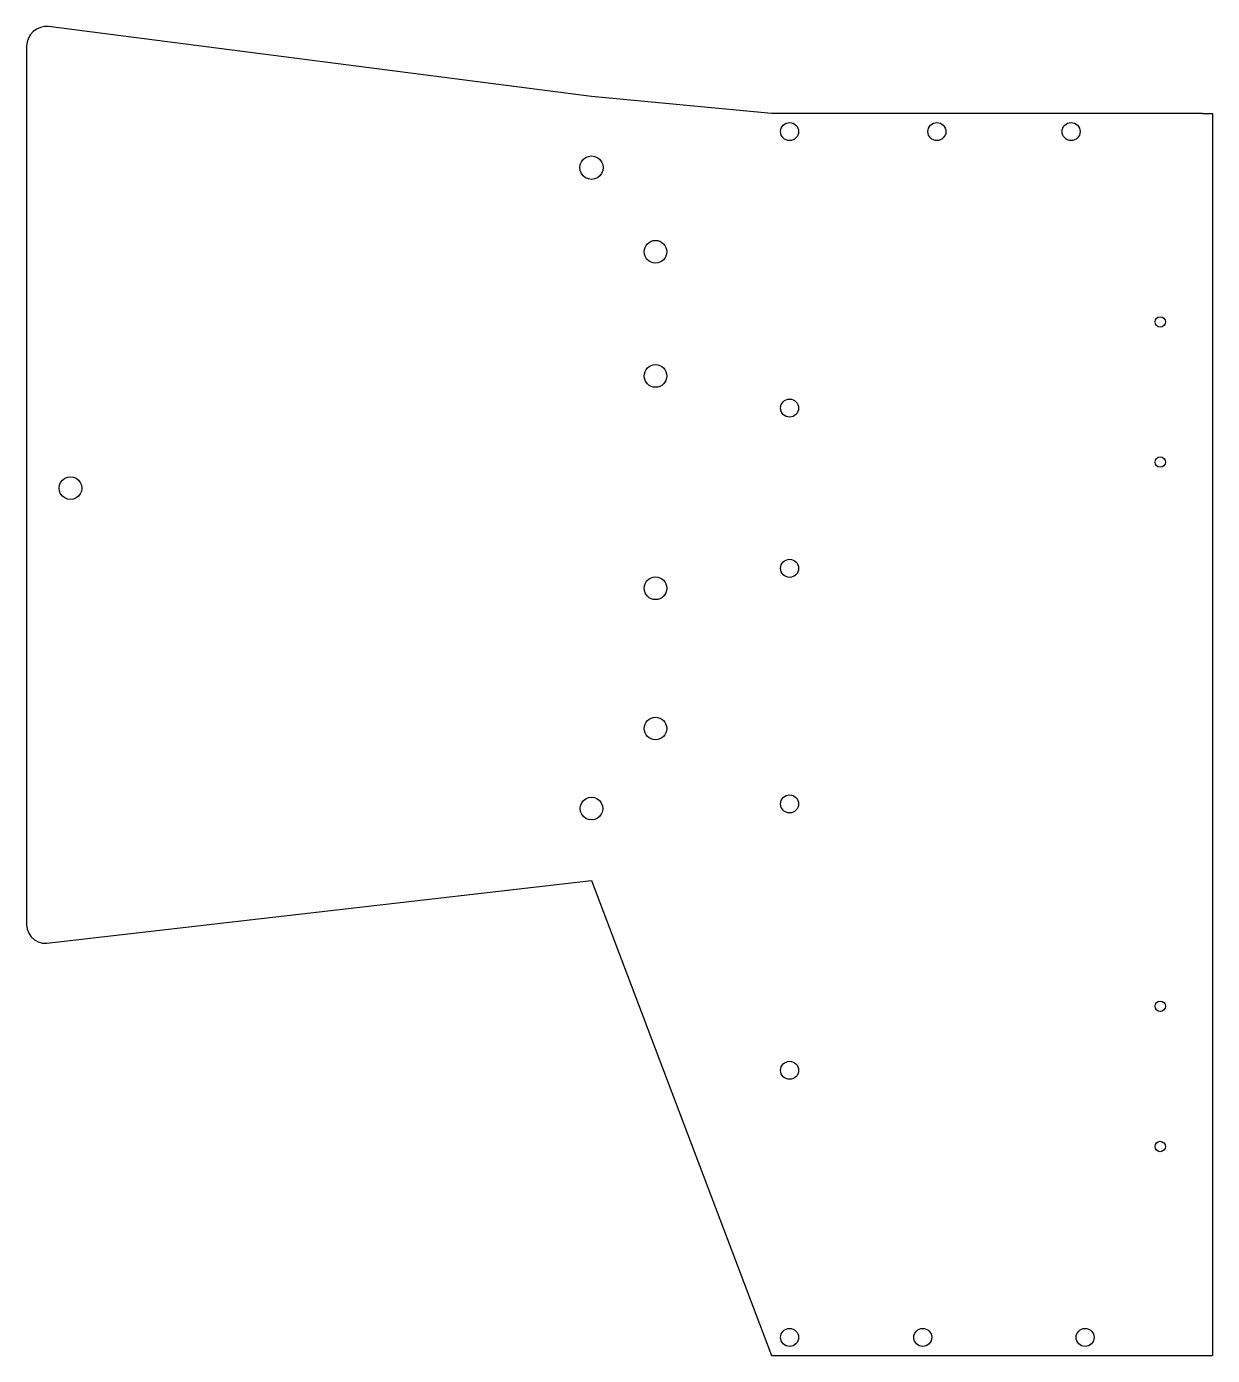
# Model space of a CAD drawing. Header units: millimetres. Extents: x -698 to -402, y 713 to 1045.
import ezdxf

# ---------------------------------------------------------------- set-up
doc = ezdxf.new("R2010")
doc.units = ezdxf.units.MM
doc.layers.get('0').update_dxf_attribs({"linetype": 'CONTINUOUS'})

msp = doc.modelspace()

# ---------------------------------------------------------------- linework, layer by layer
for p, q in [((-697.41, 1041.85), (-697.74, 1040.87)), ((-696.89, 1042.74), (-697.41, 1041.85)), ((-696.2, 1043.5), (-696.89, 1042.74)), ((-695.36, 1044.1), (-696.2, 1043.5)), ((-694.41, 1044.51), (-695.36, 1044.1)), ((-693.4, 1044.71), (-694.41, 1044.51)), ((-692.37, 1044.7), (-693.4, 1044.71)), ((-556.91, 1027.27), (-692.37, 1044.7)), ((-697.74, 1040.87), (-697.85, 1039.84)), ((-697.85, 1039.84), (-697.85, 820.47)), ((-512, 1023), (-556.91, 1027.27)), ((-404.5, 1023), (-512, 1023)), ((-404.5, 1023), (-402, 1023)), ((-402, 1023), (-402, 713)), ((-692.81, 815.9), (-556.91, 831.52)), ((-556.91, 831.52), (-512, 713)), ((-697.85, 820.47), (-697.7, 819.4)), ((-697.7, 819.4), (-697.31, 818.38)), ((-697.31, 818.38), (-696.7, 817.49)), ((-696.7, 817.49), (-695.89, 816.76)), ((-695.89, 816.76), (-694.94, 816.23)), ((-694.94, 816.23), (-693.89, 815.94)), ((-693.89, 815.94), (-692.81, 815.9)), ((-512, 713), (-404.5, 713)), ((-404.5, 713), (-402, 713))]:
    msp.add_line(p, q)
for points in [[(-557.66, 1012.32), (-556.91, 1012.42), (-556.15, 1012.32), (-555.45, 1012.02), (-554.85, 1011.56), (-554.38, 1010.96), (-554.09, 1010.25), (-553.99, 1009.5), (-554.09, 1008.75), (-554.38, 1008.04), (-554.85, 1007.44), (-555.45, 1006.98), (-556.15, 1006.68), (-556.91, 1006.58), (-557.66, 1006.68), (-558.37, 1006.98), (-558.97, 1007.44), (-559.43, 1008.04), (-559.72, 1008.75), (-559.82, 1009.5), (-559.72, 1010.25), (-559.43, 1010.96), (-558.97, 1011.56), (-558.37, 1012.02)], [(-687.64, 932.23), (-686.91, 932.33), (-686.18, 932.23), (-685.49, 931.95), (-684.91, 931.5), (-684.46, 930.91), (-684.18, 930.23), (-684.08, 929.5), (-684.18, 928.77), (-684.46, 928.09), (-684.91, 927.5), (-685.49, 927.05), (-686.18, 926.77), (-686.91, 926.67), (-687.64, 926.77), (-688.32, 927.05), (-688.91, 927.5), (-689.36, 928.09), (-689.64, 928.77), (-689.74, 929.5), (-689.64, 930.23), (-689.36, 930.91), (-688.91, 931.5), (-688.32, 931.95)], [(-557.64, 852.23), (-556.91, 852.33), (-556.18, 852.23), (-555.49, 851.95), (-554.91, 851.5), (-554.46, 850.91), (-554.18, 850.23), (-554.08, 849.5), (-554.18, 848.77), (-554.46, 848.09), (-554.91, 847.5), (-555.49, 847.05), (-556.18, 846.77), (-556.91, 846.67), (-557.64, 846.77), (-558.32, 847.05), (-558.91, 847.5), (-559.36, 848.09), (-559.64, 848.77), (-559.74, 849.5), (-559.64, 850.23), (-559.36, 850.91), (-558.91, 851.5), (-558.32, 851.95)]]:
    msp.add_lwpolyline(points, close=True)
for centre, radius in [((-507.5, 1018.5), 2.25), ((-470.75, 1018.5), 2.25), ((-437.25, 1018.5), 2.25), ((-540.94, 988.5), 2.83), ((-415, 970.99), 1.3), ((-540.94, 957.5), 2.83), ((-507.5, 949.48), 2.25), ((-415, 935.99), 1.3), ((-507.5, 909.48), 2.25), ((-540.94, 904.5), 2.83), ((-540.94, 869.5), 2.83), ((-507.5, 850.67), 2.25), ((-415, 800.15), 1.3), ((-507.5, 784.17), 2.25), ((-415, 765.15), 1.3), ((-507.5, 717.5), 2.25), ((-474.25, 717.5), 2.25), ((-433.75, 717.5), 2.25)]:
    msp.add_circle(centre, radius)

doc.saveas('drawing.dxf')
